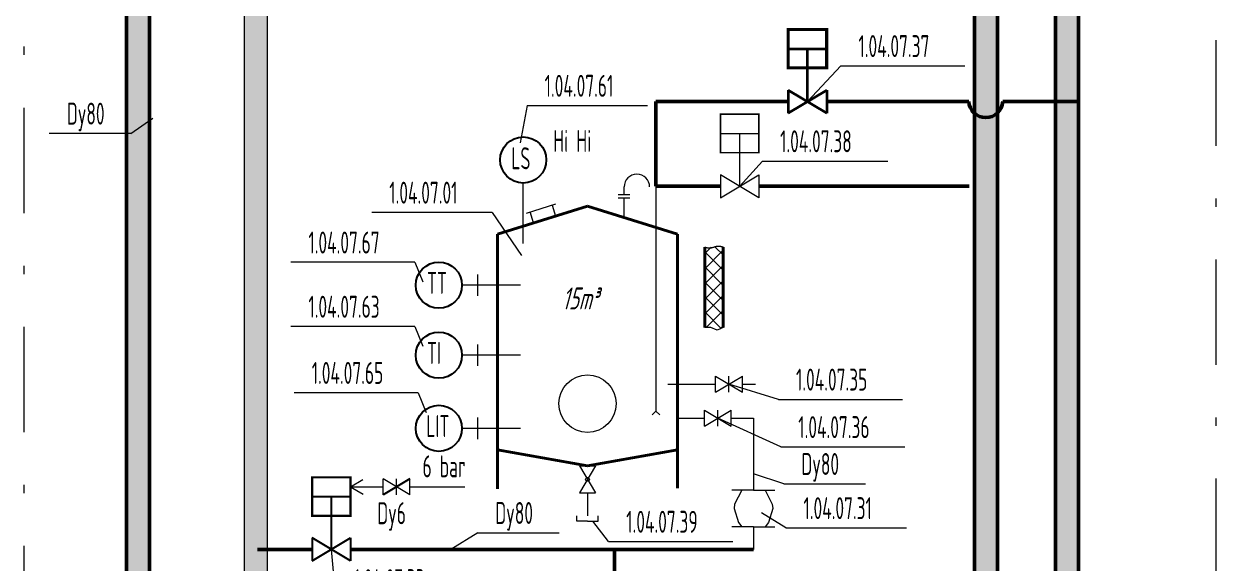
# Model space of a CAD drawing. Header units: millimetres. Extents: x -2281 to 17340, y -2563 to 4166.
# Drawn here: x 1283.7 to 1419.4, y 662.9 to 724.4 of the extents above; entities that cross this region are included whole.
import ezdxf

# ---------------------------------------------------------------- set-up
doc = ezdxf.new("R2010")
doc.units = ezdxf.units.MM
for name, pattern in [('K5LT32768', [24.957505, 11.9988, -5.9994, 0.959904, -5.9994]), ('K5LT32769', [0]), ('K5LT32771', [0]), ('K5LT32772', [0]), ('K5LT32773', [0]), ('K5LT32774', [0]), ('K5LT32775', [0]), ('K5LT32776', [0]), ('K5LT32777', [0]), ('K5LT32782', [0]), ('K5LT32785', [0]), ('K5LT32786', [0]), ('K5LT32787', [0]), ('K5LT32788', [0]), ('K5LT32789', [0]), ('K5LT_THIN', [0]), ('K5LT_THIN_INCLUDED_TO_HATCHING', [0])]:
    doc.linetypes.add(name, pattern=pattern)
doc.layers.add('Системный слой', color=7, linetype='Continuous')
doc.styles.add('KTEXTSTYLE', font='GOST_AU.SHX', dxfattribs={"width": 0.96, "height": 5})

# ---------------------------------------------------------------- blocks, each defined once
blk = doc.blocks.new('U0')
at = {"layer": 'Системный слой', "color": 7, "linetype": 'K5LT_THIN_INCLUDED_TO_HATCHING', "lineweight": 13}
for p, q in [((1361.22, 698.94), (1361.27, 698.93)), ((1361.27, 698.93), (1361.32, 698.91)), ((1361.32, 698.91), (1361.37, 698.9)), ((1361.37, 698.9), (1361.42, 698.88)), ((1361.42, 698.88), (1361.47, 698.87)), ((1361.47, 698.87), (1361.52, 698.86)), ((1361.52, 698.86), (1361.57, 698.85)), ((1361.57, 698.85), (1361.62, 698.84)), ((1361.62, 698.84), (1361.67, 698.84)), ((1361.67, 698.84), (1361.72, 698.84)), ((1361.72, 698.84), (1361.77, 698.84)), ((1361.77, 698.84), (1361.82, 698.84)), ((1361.82, 698.84), (1361.87, 698.84)), ((1361.87, 698.84), (1361.92, 698.85)), ((1361.92, 698.85), (1361.97, 698.86)), ((1361.97, 698.86), (1362.02, 698.87)), ((1362.02, 698.87), (1362.07, 698.88)), ((1362.07, 698.88), (1362.12, 698.9)), ((1362.12, 698.9), (1362.17, 698.91)), ((1362.17, 698.91), (1362.22, 698.93)), ((1362.22, 698.93), (1362.27, 698.94)), ((1362.27, 698.94), (1362.32, 698.96)), ((1362.32, 698.96), (1362.37, 698.97)), ((1362.37, 698.97), (1362.42, 698.99)), ((1362.42, 698.99), (1362.47, 699)), ((1362.47, 699), (1362.52, 699.01)), ((1362.52, 699.01), (1362.57, 699.02)), ((1362.57, 699.02), (1362.62, 699.03)), ((1362.62, 699.03), (1362.67, 699.04)), ((1362.67, 699.04), (1362.72, 699.04)), ((1362.72, 699.04), (1362.77, 699.05)), ((1362.77, 699.05), (1362.82, 699.05)), ((1362.82, 699.05), (1362.87, 699.04)), ((1362.87, 699.04), (1362.92, 699.04)), ((1362.92, 699.04), (1362.97, 699.03)), ((1362.97, 699.03), (1363.02, 699.02)), ((1363.02, 699.02), (1363.07, 699.01)), ((1363.07, 699.01), (1363.12, 699)), ((1363.12, 699), (1363.17, 698.99)), ((1363.17, 698.99), (1363.22, 698.97)), ((1363.22, 698.97), (1363.27, 698.96)), ((1363.27, 698.96), (1363.32, 698.94))]:
    blk.add_line(p, q, dxfattribs=at)
blk = doc.blocks.new('U12')
at = {"layer": 'Системный слой', "true_color": 0x99ccff}
blk.add_hatch(color=151, dxfattribs=at).paths.add_polyline_path([(1401.16, 828.17), (1401.16, 551.6), (1403.78, 551.6), (1403.78, 828.17)])
at = {"layer": 'Системный слой', "color": 151, "linetype": 'K5LT32788', "lineweight": 50, "true_color": 0x7fbfff}
for p, q in [((1401.16, 551.6), (1401.16, 828.17)), ((1403.78, 551.6), (1403.78, 828.17))]:
    blk.add_line(p, q, dxfattribs=at)
blk = doc.blocks.new('U19')
at = {"layer": 'Системный слой', "true_color": 0x99ccff}
blk.add_hatch(color=151, dxfattribs=at).paths.add_polyline_path([(1295.4, 820.63), (1295.4, 524.41), (1298, 524.41), (1298, 820.63)])
at = {"layer": 'Системный слой', "color": 151, "linetype": 'K5LT32788', "lineweight": 50, "true_color": 0x7fbfff}
for p, q in [((1295.4, 524.41), (1295.4, 820.63)), ((1298, 524.41), (1298, 820.63))]:
    blk.add_line(p, q, dxfattribs=at)
blk = doc.blocks.new('U27')
at = {"layer": 'Системный слой', "color": 151, "linetype": 'K5LT32788', "lineweight": 50, "true_color": 0x7fbfff}
for p, q in [((1350.93, 664.51), (1350.93, 650.31)), ((1307.93, 650.31), (1298, 650.31)), ((1334.75, 650.31), (1312.73, 650.31)), ((1339.12, 650.31), (1350.95, 650.31))]:
    blk.add_line(p, q, dxfattribs=at)
at = {"layer": 'Системный слой', "color": 4, "linetype": 'K5LT32772', "lineweight": 18, "true_color": 0x00ffff}
for p, q in [((1339.12, 656.63), (1340.53, 657.46)), ((1342.82, 655.71), (1342.82, 657.55)), ((1345.88, 655.71), (1342.82, 657.55)), ((1344.36, 655.71), (1344.36, 657.55)), ((1345.88, 655.71), (1345.88, 657.55)), ((1339.12, 656.63), (1340.54, 655.81)), ((1339.12, 656.63), (1342.82, 656.63)), ((1344.35, 656.63), (1344.36, 656.63)), ((1345.88, 656.63), (1349.66, 656.63))]:
    blk.add_line(p, q, dxfattribs=at)
at = {"layer": 'Системный слой', "color": 4, "linetype": 'K5LT32774', "lineweight": 25, "true_color": 0x00ffff}
blk.add_line((1345.88, 657.55), (1342.82, 655.71), dxfattribs=at)
at = {"layer": 'Системный слой', "color": 151, "linetype": 'K5LT32789', "lineweight": 35, "true_color": 0x7fbfff}
for p, q in [((1334.74, 656.32), (1339.12, 656.32)), ((1336.93, 650.31), (1336.93, 656.32)), ((1339.12, 648.99), (1334.75, 651.62)), ((1334.75, 648.99), (1339.12, 651.62)), ((1334.75, 651.62), (1334.75, 648.99)), ((1339.12, 651.62), (1339.12, 648.99))]:
    blk.add_line(p, q, dxfattribs=at)
at = {"layer": 'Системный слой', "color": 4, "linetype": 'K5LT32773', "lineweight": 18, "true_color": 0x00ffff}
blk.add_line((1344.34, 656.62), (1344.36, 656.62), dxfattribs=at)
at = {"layer": 'Системный слой', "color": 151, "linetype": 'K5LT32789', "true_color": 0x7fbfff, "const_width": 0.35}
blk.add_lwpolyline([(1334.75, 654.13), (1339.12, 654.13), (1339.11, 658.51), (1334.74, 658.51)], close=True, dxfattribs=at)
at = {"layer": 'Системный слой', "color": 151, "linetype": 'K5LT32788', "lineweight": 50, "true_color": 0x7fbfff}
blk.add_arc((1310.33, 651.49), 2.68, 206.222, 333.778, dxfattribs=at)
at = {"layer": 'Системный слой', "color": 7, "char_height": 2.5, "attachment_point": 1, "style": 'KTEXTSTYLE'}
for s, insert in [('\\H3.5;\\W0.965;\\Q15;\\Q0;\\W0.715;\\H2.50;6 bar', (1344.93, 661.09)), ('\\H3.5;\\W0.965;\\Q15;\\Q0;\\W0.715;\\H2.50;Dy6', (1342.16, 654.89))]:
    blk.add_mtext(s, dxfattribs=dict(at, insert=insert))
blk = doc.blocks.new('U34')
at = {"layer": 'Системный слой', "color": 7, "linetype": 'K5LT_THIN_INCLUDED_TO_HATCHING', "lineweight": 13}
for p, q in [((1308.8, 97.61), (1308.8, 820.63)), ((1311.43, 97.61), (1311.43, 820.63))]:
    blk.add_line(p, q, dxfattribs=at)
blk = doc.blocks.new('U52')
at = {"layer": 'Системный слой', "color": 7, "linetype": 'K5LT_THIN', "lineweight": 13}
for q in [(1365.2, 705.86), (1382.06, 708.73)]:
    blk.add_line((1367.8, 708.73), q, dxfattribs=at)
at = {"layer": 'Системный слой', "color": 7, "insert": (1369.8, 712.23), "char_height": 2.5, "attachment_point": 1, "style": 'KTEXTSTYLE'}
blk.add_mtext('\\H3.5;\\W0.965;\\Q15;\\Q0;\\W0.715;\\H2.50;{\\c255;1.04.07.38}', dxfattribs=at)
blk = doc.blocks.new('U53')
at = {"layer": 'Системный слой', "color": 7, "linetype": 'K5LT_THIN', "lineweight": 13}
for q in [(1372.92, 715.51), (1390.84, 719.57)]:
    blk.add_line((1376.72, 719.57), q, dxfattribs=at)
at = {"layer": 'Системный слой', "color": 7, "insert": (1378.72, 723.07), "char_height": 2.5, "attachment_point": 1, "style": 'KTEXTSTYLE'}
blk.add_mtext('\\H3.5;\\W0.965;\\Q15;\\Q0;\\W0.715;\\H2.50;{\\c255;1.04.07.37}', dxfattribs=at)
blk = doc.blocks.new('U54')
at = {"layer": 'Системный слой', "color": 7, "linetype": 'K5LT_THIN', "lineweight": 13}
for q in [(1340.2, 710.79), (1354.72, 715.05)]:
    blk.add_line((1340.99, 715.05), q, dxfattribs=at)
at = {"layer": 'Системный слой', "color": 7, "insert": (1342.99, 718.55), "char_height": 2.5, "attachment_point": 1, "style": 'KTEXTSTYLE'}
blk.add_mtext('\\H3.5;\\W0.965;\\Q15;\\Q0;\\W0.715;\\H2.50;{\\c255;1.04.07.61}', dxfattribs=at)
blk = doc.blocks.new('U55')
at = {"layer": 'Системный слой', "color": 7, "linetype": 'K5LT_THIN', "lineweight": 13}
for q in [(1323.3, 702.88), (1340.36, 697.97)]:
    blk.add_line((1337.02, 702.88), q, dxfattribs=at)
at = {"layer": 'Системный слой', "color": 7, "insert": (1325.3, 706.38), "char_height": 2.5, "attachment_point": 1, "style": 'KTEXTSTYLE'}
blk.add_mtext('\\H3.5;\\W0.965;\\Q15;\\Q0;\\W0.715;\\H2.50;{\\c255;1.04.07.01}', dxfattribs=at)
blk = doc.blocks.new('U56')
at = {"layer": 'Системный слой', "color": 7, "linetype": 'K5LT_THIN', "lineweight": 13}
for q in [(1314.09, 697.2), (1329.14, 694.96)]:
    blk.add_line((1328.22, 697.2), q, dxfattribs=at)
at = {"layer": 'Системный слой', "color": 7, "insert": (1316.09, 700.7), "char_height": 2.5, "attachment_point": 1, "style": 'KTEXTSTYLE'}
blk.add_mtext('\\H3.5;\\W0.965;\\Q15;\\Q0;\\W0.715;\\H2.50;{\\c255;1.04.07.67}', dxfattribs=at)
blk = doc.blocks.new('U57')
at = {"layer": 'Системный слой', "color": 7, "linetype": 'K5LT_THIN', "lineweight": 13}
for q in [(1314.09, 689.89), (1329.14, 687.65)]:
    blk.add_line((1328.22, 689.89), q, dxfattribs=at)
at = {"layer": 'Системный слой', "color": 7, "insert": (1316.09, 693.39), "char_height": 2.5, "attachment_point": 1, "style": 'KTEXTSTYLE'}
blk.add_mtext('\\H3.5;\\W0.965;\\Q15;\\Q0;\\W0.715;\\H2.50;{\\c255;1.04.07.63}', dxfattribs=at)
blk = doc.blocks.new('U58')
at = {"layer": 'Системный слой', "color": 7, "linetype": 'K5LT_THIN', "lineweight": 13}
for q in [(1314.47, 682.35), (1329.51, 680.1)]:
    blk.add_line((1328.59, 682.35), q, dxfattribs=at)
at = {"layer": 'Системный слой', "color": 7, "insert": (1316.47, 685.85), "char_height": 2.5, "attachment_point": 1, "style": 'KTEXTSTYLE'}
blk.add_mtext('\\H3.5;\\W0.965;\\Q15;\\Q0;\\W0.715;\\H2.50;{\\c255;1.04.07.65}', dxfattribs=at)
blk = doc.blocks.new('U59')
at = {"layer": 'Системный слой', "color": 7, "linetype": 'K5LT_THIN', "lineweight": 13}
for q in [(1363.97, 683.33), (1383.73, 681.59)]:
    blk.add_line((1369.61, 681.59), q, dxfattribs=at)
at = {"layer": 'Системный слой', "color": 7, "insert": (1371.61, 685.09), "char_height": 2.5, "attachment_point": 1, "style": 'KTEXTSTYLE'}
blk.add_mtext('\\H3.5;\\W0.965;\\Q15;\\Q0;\\W0.715;\\H2.50;{\\c255;1.04.07.35}', dxfattribs=at)
blk = doc.blocks.new('U60')
at = {"layer": 'Системный слой', "color": 7, "linetype": 'K5LT_THIN', "lineweight": 13}
for q in [(1362.7, 679.44), (1383.99, 676.18)]:
    blk.add_line((1369.87, 676.18), q, dxfattribs=at)
at = {"layer": 'Системный слой', "color": 7, "insert": (1371.87, 679.68), "char_height": 2.5, "attachment_point": 1, "style": 'KTEXTSTYLE'}
blk.add_mtext('\\H3.5;\\W0.965;\\Q15;\\Q0;\\W0.715;\\H2.50;{\\c255;1.04.07.36}', dxfattribs=at)
blk = doc.blocks.new('U61')
at = {"layer": 'Системный слой', "color": 7, "linetype": 'K5LT_THIN', "lineweight": 13}
for q in [(1367.7, 668.68), (1384.18, 666.95)]:
    blk.add_line((1370.46, 666.95), q, dxfattribs=at)
at = {"layer": 'Системный слой', "color": 7, "insert": (1372.46, 670.45), "char_height": 2.5, "attachment_point": 1, "style": 'KTEXTSTYLE'}
blk.add_mtext('\\H3.5;\\W0.965;\\Q15;\\Q0;\\W0.715;\\H2.50;{\\c255;1.04.07.31}', dxfattribs=at)
blk = doc.blocks.new('U62')
at = {"layer": 'Системный слой', "color": 7, "linetype": 'K5LT_THIN', "lineweight": 13}
for q in [(1348.49, 667.73), (1364.4, 665.4)]:
    blk.add_line((1350.28, 665.4), q, dxfattribs=at)
at = {"layer": 'Системный слой', "color": 7, "insert": (1352.28, 668.9), "char_height": 2.5, "attachment_point": 1, "style": 'KTEXTSTYLE'}
blk.add_mtext('\\H3.5;\\W0.965;\\Q15;\\Q0;\\W0.715;\\H2.50;{\\c255;1.04.07.39}', dxfattribs=at)
blk = doc.blocks.new('U63')
at = {"layer": 'Системный слой', "color": 7, "linetype": 'K5LT_THIN', "lineweight": 13}
for q in [(1298.37, 713.6), (1286.59, 711.88)]:
    blk.add_line((1295.88, 711.88), q, dxfattribs=at)
at = {"layer": 'Системный слой', "color": 7, "insert": (1288.59, 715.38), "char_height": 2.5, "attachment_point": 1, "style": 'KTEXTSTYLE'}
blk.add_mtext('\\H3.5;\\W0.965;\\Q15;\\Q0;\\W0.715;\\H2.50;Dy80', dxfattribs=at)
blk = doc.blocks.new('U65')
at = {"layer": 'Системный слой', "color": 7, "linetype": 'K5LT_THIN', "lineweight": 13}
for q in [(1318.71, 664.51), (1333.38, 658.75)]:
    blk.add_line((1319.26, 658.75), q, dxfattribs=at)
at = {"layer": 'Системный слой', "color": 7, "insert": (1321.26, 662.25), "char_height": 2.5, "attachment_point": 1, "style": 'KTEXTSTYLE'}
blk.add_mtext('\\H3.5;\\W0.965;\\Q15;\\Q0;\\W0.715;\\H2.50;{\\c255;1.04.07.33}', dxfattribs=at)
blk = doc.blocks.new('U226')
at = {"layer": 'Системный слой', "color": 7, "linetype": 'K5LT_THIN', "lineweight": 13}
for q in [(1366.77, 673.11), (1379.51, 671.98)]:
    blk.add_line((1370.22, 671.98), q, dxfattribs=at)
at = {"layer": 'Системный слой', "color": 7, "insert": (1372.22, 675.48), "char_height": 2.5, "attachment_point": 1, "style": 'KTEXTSTYLE'}
blk.add_mtext('\\H3.5;\\W0.965;\\Q15;\\Q0;\\W0.715;\\H2.50;Dy80', dxfattribs=at)
blk = doc.blocks.new('U227')
at = {"layer": 'Системный слой', "color": 7, "linetype": 'K5LT_THIN', "lineweight": 13}
for q in [(1332.3, 664.51), (1344.66, 666.4)]:
    blk.add_line((1335.37, 666.4), q, dxfattribs=at)
at = {"layer": 'Системный слой', "color": 7, "insert": (1337.37, 669.9), "char_height": 2.5, "attachment_point": 1, "style": 'KTEXTSTYLE'}
blk.add_mtext('\\H3.5;\\W0.965;\\Q15;\\Q0;\\W0.715;\\H2.50;Dy80', dxfattribs=at)

msp = doc.modelspace()

# ---------------------------------------------------------------- hatches: boundary and pattern name
at = {"layer": 'Системный слой', "true_color": 0x0000ff}
msp.add_hatch(color=5, dxfattribs=at).paths.add_polyline_path([(1394.54514, 118.80182), (1394.54514, 818.50664), (1391.92014, 818.50664), (1391.92014, 118.80182)])
at = {"layer": 'Системный слой', "true_color": 0xc0c0c0}
msp.add_hatch(color=9, dxfattribs=at).paths.add_polyline_path([(1308.80496, 735.1149), (1308.80496, 658.74994), (1308.80496, 649.28696), (1309.08482, 649.11782), (1309.38322, 648.98408), (1309.69571, 648.88774), (1310.01761, 648.83024), (1310.34413, 648.81243), (1310.67038, 648.83459), (1310.99149, 648.89637), (1311.30267, 648.99687), (1311.42991, 649.05056), (1311.42992, 735.14123), (1311.08066, 735.01512), (1310.71987, 734.92728), (1310.35173, 734.87873), (1309.9805, 734.87004), (1309.61049, 734.90129), (1309.24599, 734.97214), (1308.89121, 735.08176)])
at = {"layer": 'Системный слой', "true_color": 0xff0000}
h = msp.add_hatch(dxfattribs=at)
h.set_pattern_fill('', color=1, angle=21.0672073, style=0, pattern_type=0)
h.set_pattern_definition([(66.0672, (0, 0), (-3.0056624, 1.333985), [])])
h.paths.add_polyline_path([(1341.66618, 694.90862), (1341.92415, 694.88635), (1341.76829, 693.08057), (1341.51032, 693.10283)])
h.paths.add_polyline_path([(1341.81287, 695.94493), (1341.81889, 696.06495), (1342.02434, 696.04722), (1341.99094, 695.66026), (1341.73297, 695.68253), (1341.75562, 695.94493)])

# ---------------------------------------------------------------- linework, layer by layer
at = {"layer": 'Системный слой', "color": 5, "linetype": 'K5LT32768', "lineweight": 18, "true_color": 0x0000ff}
for p, q in [((1283.69298, 839.5978), (1283.69298, 61.58733)), ((1419.44802, 61.58733), (1419.44802, 839.5992))]:
    msp.add_line(p, q, dxfattribs=at)
at = {"layer": 'Системный слой', "color": 5, "linetype": 'K5LT32775', "lineweight": 50, "true_color": 0x0000ff}
for p, q in [((1391.92014, 118.80182), (1391.92014, 818.50664)), ((1394.54514, 118.80182), (1394.54514, 818.50664)), ((1363.01148, 705.85829), (1355.66336, 705.85829)), ((1391.32014, 705.85829), (1367.38648, 705.85829)), ((1316.52272, 664.51141), (1310.3049, 664.51141)), ((1320.89772, 664.51141), (1366.76635, 664.51141))]:
    msp.add_line(p, q, dxfattribs=at)
at = {"layer": 'Системный слой', "color": 151, "linetype": 'K5LT32789', "lineweight": 35, "true_color": 0x7fbfff}
for p, q in [((1370.72775, 721.52185), (1375.10275, 721.52185)), ((1372.91791, 715.50623), (1372.91525, 721.52185)), ((1375.10541, 714.19373), (1370.73041, 716.81873)), ((1370.73041, 714.19373), (1375.10541, 716.81873)), ((1370.73041, 716.81873), (1370.73041, 714.19373)), ((1375.10541, 716.81873), (1375.10541, 714.19373))]:
    msp.add_line(p, q, dxfattribs=at)
at = {"layer": 'Системный слой', "color": 151, "linetype": 'K5LT32788', "lineweight": 50, "true_color": 0x7fbfff}
for p, q in [((1370.73041, 715.50623), (1355.66336, 715.50623)), ((1355.66336, 705.85829), (1355.66336, 715.50623)), ((1391.29155, 715.51798), (1375.10541, 715.51798)), ((1395.14102, 715.51878), (1403.78156, 715.51878))]:
    msp.add_line(p, q, dxfattribs=at)
at = {"layer": 'Системный слой', "color": 5, "linetype": 'K5LT32787', "lineweight": 18, "true_color": 0x0000ff}
for p, q in [((1363.00882, 711.8739), (1367.38382, 711.8739)), ((1365.19898, 705.85829), (1365.19632, 711.8739)), ((1367.38648, 704.54579), (1363.01148, 707.17079)), ((1363.01148, 704.54579), (1367.38648, 707.17079)), ((1363.01148, 707.17079), (1363.01148, 704.54579)), ((1367.38648, 707.17079), (1367.38648, 704.54579)), ((1362.44155, 682.40913), (1362.44155, 684.24663)), ((1362.44155, 682.40913), (1365.50405, 684.24663)), ((1362.44155, 684.24663), (1365.50405, 682.40913)), ((1363.96585, 682.40913), (1363.96585, 684.24663)), ((1365.50405, 682.40913), (1365.50405, 684.24663)), ((1357.01808, 683.32788), (1362.44155, 683.32788)), ((1363.96585, 683.32788), (1363.9728, 683.32788)), ((1365.50405, 683.32788), (1367.00637, 683.32788)), ((1361.17336, 678.52234), (1361.17336, 680.35984)), ((1361.17336, 678.52234), (1364.23586, 680.35984)), ((1361.17336, 680.35984), (1364.23586, 678.52234)), ((1362.69766, 678.52234), (1362.69766, 680.35984)), ((1364.23586, 678.52234), (1364.23586, 680.35984)), ((1358.12273, 679.44109), (1361.17336, 679.44109)), ((1362.69766, 679.44109), (1362.70461, 679.44109)), ((1364.23586, 679.44109), (1366.76635, 679.44109)), ((1366.76635, 679.44109), (1366.76635, 671.24905)), ((1346.95651, 674.01028), (1348.79401, 674.01028)), ((1346.95651, 674.01028), (1348.79401, 670.94778)), ((1348.79401, 674.01028), (1346.95651, 670.94778)), ((1346.95651, 670.94778), (1348.79401, 670.94778)), ((1347.87526, 670.94778), (1347.87526, 668.34188)), ((1366.76635, 671.24905), (1364.31635, 671.24905)), ((1365.42874, 671.24905), (1364.62021, 669.67089)), ((1366.76635, 671.24905), (1369.21635, 671.24905)), ((1368.10397, 671.24905), (1368.9125, 669.67089)), ((1364.62021, 669.67089), (1364.56845, 669.15588)), ((1368.9125, 669.67089), (1368.96426, 669.15588)), ((1346.65026, 667.72938), (1346.65026, 668.34188)), ((1349.10026, 667.72938), (1349.10026, 668.34188)), ((1364.56845, 669.15588), (1365.05976, 667.57772)), ((1368.96426, 669.15588), (1368.47295, 667.57772)), ((1347.87526, 667.72938), (1346.65026, 667.72938)), ((1347.87526, 667.72938), (1349.10026, 667.72938)), ((1366.76635, 667.06689), (1364.31635, 667.06689)), ((1365.05976, 667.57772), (1365.42874, 667.06689)), ((1366.76635, 667.06689), (1369.21635, 667.06689)), ((1366.76635, 667.06689), (1366.76635, 664.51141)), ((1368.47295, 667.57772), (1368.10397, 667.06689))]:
    msp.add_line(p, q, dxfattribs=at)
at = {"layer": 'Системный слой', "color": 7, "linetype": 'K5LT32786', "lineweight": 18}
for p, q in [((1340.55389, 699.34849), (1340.55389, 706.23091)), ((1361.22248, 698.20123), (1361.96303, 698.94178)), ((1361.22248, 696.46882), (1363.32024, 698.56658)), ((1363.32024, 696.30633), (1361.22248, 698.40409)), ((1363.32024, 698.03874), (1362.41721, 698.94178)), ((1361.22248, 694.73641), (1363.32024, 696.83417)), ((1363.32024, 694.57392), (1361.22248, 696.67168)), ((1361.22248, 693.00399), (1363.32024, 695.10176)), ((1363.32024, 692.84151), (1361.22248, 694.93927)), ((1361.22248, 691.33917), (1363.32024, 693.43693)), ((1363.32024, 691.17668), (1361.22248, 693.27445)), ((1363.09914, 689.66538), (1361.22248, 691.54203)), ((1361.37452, 689.75879), (1363.32024, 691.70452)), ((1361.27331, 689.75879), (1361.22248, 689.80962)), ((1361.92089, 689.75892), (1361.22248, 689.75879)), ((1362.6302, 689.46756), (1361.92089, 689.75892)), ((1363.32024, 689.75879), (1362.6302, 689.46756)), ((1362.95088, 689.60274), (1363.32024, 689.97211))]:
    msp.add_line(p, q, dxfattribs=at)
at = {"layer": 'Системный слой', "color": 7, "linetype": 'K5LT32776', "lineweight": 18}
for p, q in [((1352.69055, 704.89407), (1351.37805, 704.89407)), ((1352.0343, 704.89407), (1352.0343, 705.78003)), ((1340.92442, 702.80409), (1344.26587, 703.84559)), ((1343.84818, 703.7154), (1344.23875, 702.46236)), ((1352.69055, 704.50198), (1351.37805, 704.50198)), ((1352.0343, 702.29949), (1352.0343, 704.50198)), ((1341.73266, 701.68123), (1341.3421, 702.93427)), ((1335.37129, 693.37122), (1335.37129, 695.82122)), ((1340.22516, 694.59622), (1333.57516, 694.59622)), ((1335.37129, 685.39514), (1335.37129, 687.84514)), ((1340.22516, 686.62014), (1333.57516, 686.62014)), ((1335.37129, 677.06788), (1335.37129, 679.51788)), ((1340.22516, 678.29288), (1333.57516, 678.29288))]:
    msp.add_line(p, q, dxfattribs=at)
at = {"layer": 'Системный слой', "color": 150, "linetype": 'K5LT32769', "lineweight": 18, "true_color": 0x007fff}
for p, q in [((1355.66336, 705.85829), (1355.66336, 680.25623)), ((1390.76325, 705.85829), (1391.32014, 705.85829)), ((1355.66336, 680.25623), (1355.23696, 679.81653)), ((1355.66336, 680.25623), (1356.08976, 679.81653))]:
    msp.add_line(p, q, dxfattribs=at)
at = {"layer": 'Системный слой', "color": 7, "linetype": 'K5LT32785', "lineweight": 40}
for p, q in [((1347.87526, 703.59582), (1337.6278, 700.40178)), ((1358.12273, 700.40178), (1347.87526, 703.59582)), ((1337.6278, 700.40178), (1337.6278, 671.40278)), ((1358.12273, 671.49028), (1358.12273, 700.40178)), ((1361.22248, 698.94178), (1361.22248, 689.75879)), ((1363.32024, 689.75879), (1363.32024, 698.94178)), ((1347.87526, 674.01028), (1337.6278, 675.82605)), ((1358.12273, 675.82605), (1347.87526, 674.01028))]:
    msp.add_line(p, q, dxfattribs=at)
at = {"layer": 'Системный слой', "color": 4, "linetype": 'K5LT32772', "lineweight": 18, "true_color": 0x00ffff}
for p, q in [((1320.89028, 671.6234), (1322.30618, 672.45218)), ((1324.59357, 670.70203), (1324.59357, 672.53953)), ((1327.65607, 670.70203), (1324.59357, 672.53953)), ((1326.13176, 670.70203), (1326.13176, 672.53953)), ((1327.65607, 670.70203), (1327.65607, 672.53953)), ((1320.89031, 671.61899), (1324.59357, 671.61899)), ((1320.89031, 671.61899), (1322.316, 670.80718)), ((1326.12482, 671.62078), (1326.13176, 671.62078)), ((1327.65607, 671.62078), (1333.89033, 671.62078))]:
    msp.add_line(p, q, dxfattribs=at)
at = {"layer": 'Системный слой', "color": 4, "linetype": 'K5LT32774', "lineweight": 25, "true_color": 0x00ffff}
msp.add_line((1327.65607, 672.53953), (1324.59357, 670.70203), dxfattribs=at)
at = {"layer": 'Системный слой', "color": 4, "linetype": 'K5LT32773', "lineweight": 18, "true_color": 0x00ffff}
msp.add_line((1326.11787, 671.61661), (1326.13176, 671.61661), dxfattribs=at)
at = {"layer": 'Системный слой', "color": 5, "linetype": 'K5LT32771', "lineweight": 25, "true_color": 0x0000ff}
for p, q in [((1316.52005, 670.52703), (1320.89505, 670.52703)), ((1318.71022, 664.51141), (1318.70755, 670.52703)), ((1320.89772, 663.19891), (1316.52272, 665.82391)), ((1316.52272, 663.19891), (1320.89772, 665.82391)), ((1316.52272, 665.82391), (1316.52272, 663.19891)), ((1320.89772, 665.82391), (1320.89772, 663.19891))]:
    msp.add_line(p, q, dxfattribs=at)
at = {"layer": 'Системный слой', "color": 7, "linetype": 'K5LT32782', "lineweight": 0}
msp.add_line((1352.49935, 665.39427), (1352.7356, 665.39427), dxfattribs=at)
at = {"layer": 'Системный слой', "color": 151, "linetype": 'K5LT32789', "true_color": 0x7fbfff, "const_width": 0.35}
msp.add_lwpolyline([(1370.72952, 719.33436), (1375.10452, 719.33436), (1375.09822, 723.70934), (1370.72322, 723.70934)], close=True, dxfattribs=at)
at = {"layer": 'Системный слой', "color": 5, "linetype": 'K5LT32787', "true_color": 0x0000ff, "const_width": 0.18}
msp.add_lwpolyline([(1363.01059, 709.68641), (1367.38559, 709.68641), (1367.37928, 714.06139), (1363.00428, 714.06139)], close=True, dxfattribs=at)
at = {"layer": 'Системный слой', "color": 5, "linetype": 'K5LT32771', "true_color": 0x0000ff, "const_width": 0.25}
msp.add_lwpolyline([(1316.52183, 668.33954), (1320.89683, 668.33954), (1320.89052, 672.71452), (1316.51552, 672.71452)], close=True, dxfattribs=at)
at = {"layer": 'Системный слой', "color": 7, "linetype": 'K5LT32777', "lineweight": 25}
for centre in [(1340.55389, 708.85591), (1330.95016, 694.59622), (1330.95016, 686.62014), (1330.95016, 678.29288)]:
    msp.add_circle(centre, 2.625, dxfattribs=at)
at = {"layer": 'Системный слой', "color": 7, "linetype": 'K5LT32776', "lineweight": 18}
msp.add_circle((1347.87526, 681.10247), 3.26611, dxfattribs=at)
at = {"layer": 'Системный слой', "color": 5, "linetype": 'K5LT32787', "lineweight": 18, "true_color": 0x0000ff}
msp.add_circle((1347.87526, 672.47903), 0.21875, dxfattribs=at)
at = {"layer": 'Системный слой', "color": 151, "linetype": 'K5LT32788', "lineweight": 50, "true_color": 0x7fbfff}
msp.add_arc((1393.21627, 715.60007), 1.92647, 182.4422076, 357.581545, dxfattribs=at)
at = {"layer": 'Системный слой', "color": 7, "linetype": 'K5LT32776', "lineweight": 18}
msp.add_arc((1353.49086, 705.78003), 1.45656, 0, 180, dxfattribs=at)

# ---------------------------------------------------------------- block references
at = {"layer": 'Системный слой'}
for name in ['U34', 'U12', 'U19', 'U53', 'U54', 'U63', 'U52', 'U55', 'U56', 'U0', 'U57', 'U58', 'U59', 'U60', 'U226', 'U227', 'U61', 'U62', 'U27', 'U65']:
    msp.add_blockref(name, (0, 0), dxfattribs=at)

# ---------------------------------------------------------------- texts
at = {"layer": 'Системный слой', "color": 7, "char_height": 2.5, "attachment_point": 1, "style": 'KTEXTSTYLE'}
for s, insert in [('\\H3.5;\\W0.965;\\Q15;\\Q0;\\W0.715;\\H2.50;Hi Hi', (1343.96303, 712.27056)), ('\\H3.5;\\W0.965;\\Q15;\\Q0;\\W0.715;\\H2.50;LS', (1339.19749, 710.29805)), ('\\H3.5;\\W0.965;\\Q15;\\Q0;\\W0.715;\\H2.50;TT', (1329.59193, 696.1041)), ('\\H3.5;\\W0.965;\\Q15;\\Q15;\\W0.765;\\H2.50;15m³', (1344.97581, 694.33202)), ('\\H3.5;\\W0.965;\\Q15;\\Q0;\\W0.715;\\H2.50;TI', (1329.59193, 688.12802)), ('\\H3.5;\\W0.965;\\Q15;\\Q0;\\W0.715;\\H2.50;LIT', (1329.51332, 679.80076)), ('\\H3.5;\\W0.965;\\Q15;\\Q0;\\W0.715;\\H2.50;6 bar', (1329.08989, 675.21302)), ('\\H3.5;\\W0.965;\\Q15;\\Q0;\\W0.715;\\H2.50;Dy6', (1323.93345, 669.87775))]:
    msp.add_mtext(s, dxfattribs=dict(at, insert=insert))

doc.saveas('drawing.dxf')
